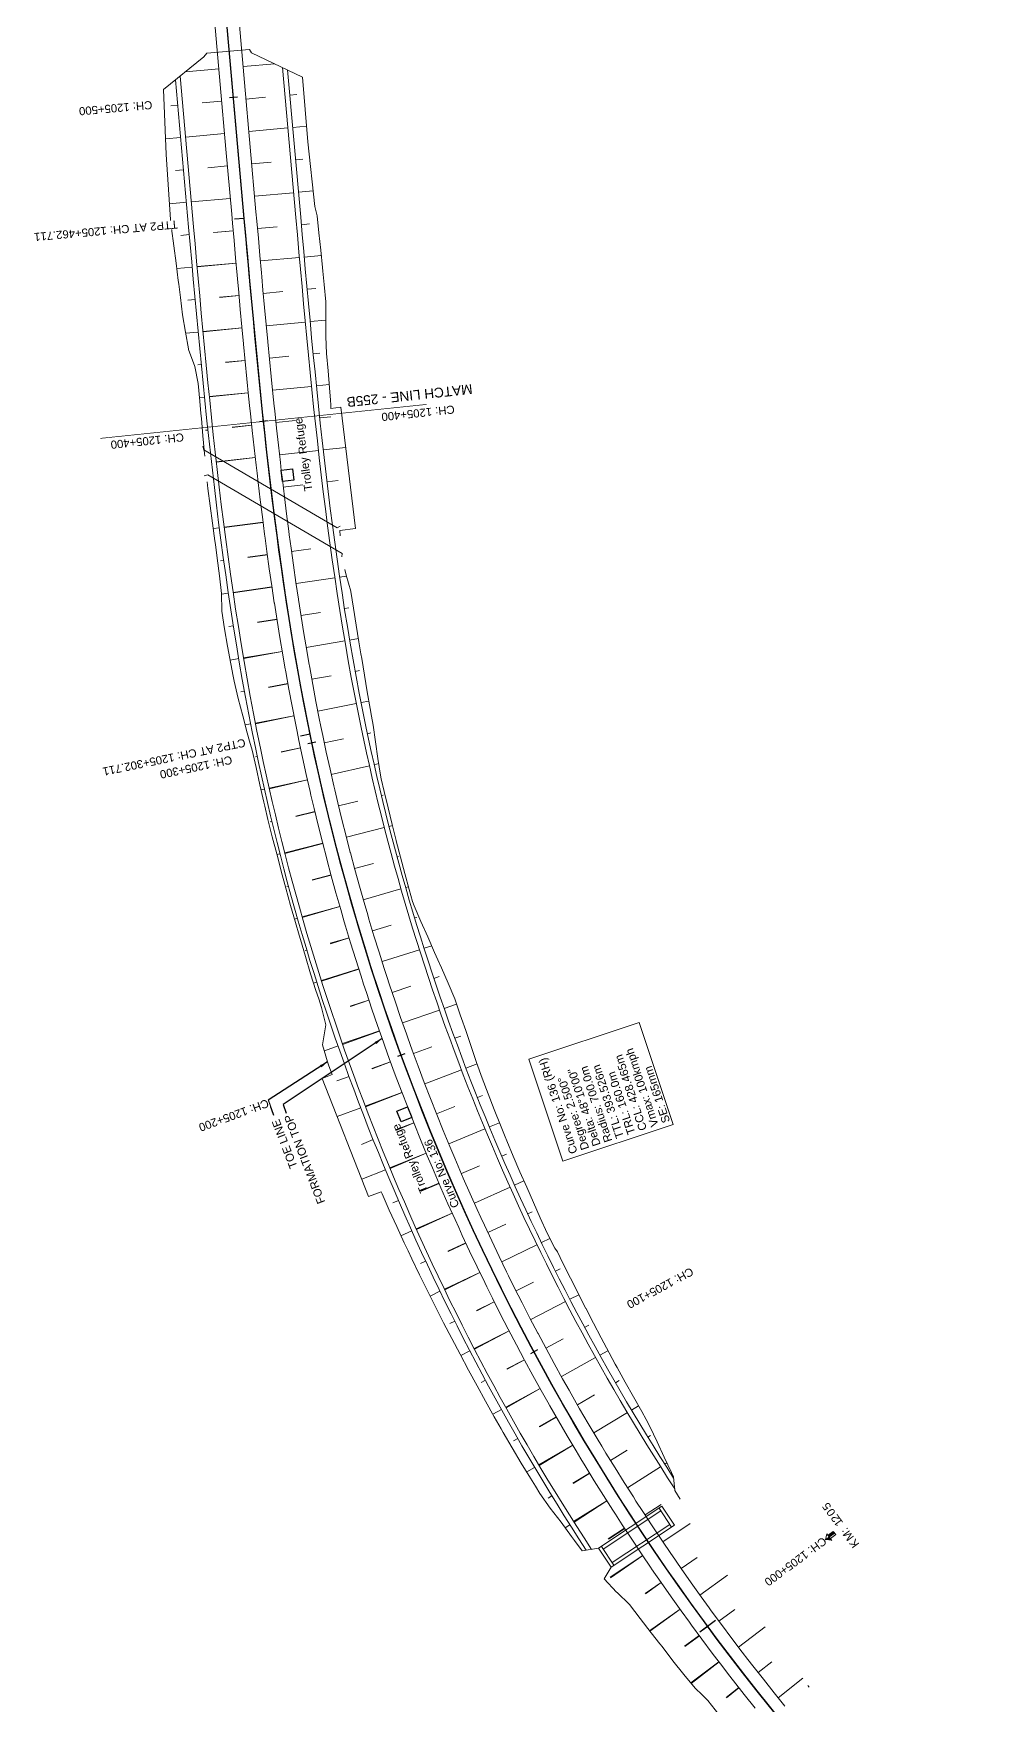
# Model space of a CAD drawing. Header units: metres. Extents: x 628619 to 633107, y 3388321 to 3391067.
# Drawn here: x 632105 to 632396, y 3388964 to 3389479 of the extents above; entities that cross this region are included whole.
import ezdxf
from ezdxf.enums import TextEntityAlignment as Align

# ---------------------------------------------------------------- set-up
doc = ezdxf.new("R2010")
doc.units = ezdxf.units.M
doc.header["$MEASUREMENT"] = 0
doc.linetypes.add('CENTER2', pattern=[1.125, 0.75, -0.125, 0.125, -0.125])
doc.linetypes.add('PHANTOM2', pattern=[1.25, 0.625, -0.125, 0.125, -0.125, 0.125, -0.125])
for name, color, linetype, lineweight in [('C-ALIG-DG-SPIRAL', 1, 'CENTER2', 70), ('C-ALIG-LABL-DG', 1, 'Continuous', 25), ('C-ALIG-LABL-DG-MARK', 1, 'Continuous', 25), ('Km post', 1, 'Continuous', 13), ('MATCH LINE', 7, 'Continuous', 0), ('Proposed Curve_Details', 10, 'Continuous', 0), ('PROPOSED DFCC TOE LINE', 239, 'Continuous', 0), ('PROPOSED DFCC TOE SLOPES', 239, 'Continuous', 0), ('PROPOSED DFCC TRACK', 1, 'Continuous', 0), ('PROPOSED FORMATION LINE - PLAN', 187, 'Continuous', 0)]:
    doc.layers.add(name, color=color, linetype=linetype, lineweight=lineweight)
doc.layers.add('Trolley Refuse', color=10, linetype='Continuous')
doc.styles.add('Arial', font='arial.ttf')
doc.styles.get("Standard").update_dxf_attribs({"font": 'arial.ttf'})
doc.styles.add('Style-Arial', font='arial.ttf')
doc.dimstyles.new('ISO-25', dxfattribs={"dimtxt": 2.5, "dimasz": 2.5, "dimexe": 1.25, "dimexo": 0.625, "dimtad": 1, "dimtxsty": 'Standard', "dimcen": 2.5, "dimadec": 0, "dimazin": 0, "dimtfac": 1, "dimtmove": 0, "dimatfit": 3, "dimfxl": 1, "dimarcsym": 0})

# ---------------------------------------------------------------- blocks, each defined once
blk = doc.blocks.new('Tick Hor')
blk.add_lwpolyline([(-0.5, 0), (0.5, 0)])
blk = doc.blocks.new('KM Post')
at = {"layer": 'Km post', "lineweight": 13}
h = blk.add_hatch(color=256, dxfattribs=at)
h.paths.add_polyline_path([(0, -8.9), (1.6, -8.9), (1.6, -3.8), (0, -3.8)])
h.paths.add_polyline_path([(0, -3.8), (0, 0), (-3.4, -3.8)])
for p, q in [((0, -8.9), (0, 0)), ((3.1, -3.8), (0, 0)), ((3.1, -3.8), (-3.4, -3.8))]:
    blk.add_line(p, q, dxfattribs=at)
blk.add_lwpolyline([(1.6, -3.8), (1.6, -8.9), (-1.6, -8.9), (-1.6, -3.8)], dxfattribs=at)

msp = doc.modelspace()

# ---------------------------------------------------------------- linework, layer by layer
at = {"layer": 'C-ALIG-DG-SPIRAL', "color": 1, "linetype": 'Continuous', "lineweight": 30, "flags": 128}
for points in [[(632394.7125, 3388895.497, -0.15338291), (632190.1895, 3389261.8779), (632189.1249, 3389267.1039), (632188.0988, 3389272.3376), (632187.1102, 3389277.5785), (632186.1579, 3389282.8261), (632185.2405, 3389288.0799), (632184.3569, 3389293.3395), (632183.5057, 3389298.6045), (632182.6858, 3389303.8744), (632181.8958, 3389309.1489), (632181.1344, 3389314.4276), (632180.4002, 3389319.7101), (632179.6921, 3389324.9962), (632179.0085, 3389330.2856), (632178.3483, 3389335.5779), (632177.71, 3389340.8729), (632177.0922, 3389346.1703), (632176.4937, 3389351.4699), (632175.9131, 3389356.7716), (632175.349, 3389362.075), (632174.8, 3389367.38), (632174.2648, 3389372.6864), (632173.7419, 3389377.994), (632173.2301, 3389383.3027), (632172.728, 3389388.6124), (632172.2341, 3389393.9228), (632171.747, 3389399.2338), (632171.2655, 3389404.5454), (632170.7882, 3389409.8573), (632170.3136, 3389415.1695), (632169.8403, 3389420.4818), (632147.7482, 3389668.603)], [(632395.5728, 3388894.7133, -0.15422898), (632189.9739, 3389263.0215)]]:
    msp.add_lwpolyline(points, format="xyb", dxfattribs=at)
for points in [[(632169.737, 3389421.6429), (632147.8544, 3389667.41)], [(632189.9739, 3389263.0215), (632188.9514, 3389268.0804), (632187.9649, 3389273.1466), (632187.0134, 3389278.2194), (632186.0958, 3389283.2984), (632185.2107, 3389288.3833), (632184.3572, 3389293.4735), (632183.5339, 3389298.5687), (632182.7397, 3389303.6685), (632181.9734, 3389308.7726), (632181.2338, 3389313.8806), (632180.5198, 3389318.9923), (632179.8301, 3389324.1073), (632179.1635, 3389329.2253), (632178.5188, 3389334.3462), (632177.8948, 3389339.4696), (632177.2903, 3389344.5954), (632176.7042, 3389349.7233), (632176.1351, 3389354.8531), (632175.5818, 3389359.9846), (632175.0432, 3389365.1178), (632174.5181, 3389370.2523), (632174.0052, 3389375.388), (632173.5032, 3389380.5248), (632173.011, 3389385.6626), (632172.5274, 3389390.8012), (632172.0511, 3389395.9404), (632171.581, 3389401.0803), (632171.1157, 3389406.2205), (632170.6541, 3389411.3612), (632170.1949, 3389416.502), (632169.737, 3389421.6429)]]:
    msp.add_lwpolyline(points, dxfattribs=at)
at = {"layer": 'C-ALIG-LABL-DG', "color": 1, "linetype": 'Continuous', "lineweight": 25}
msp.add_line((632312.2589, 3388988.6841), (632310.2471, 3388987.2001), dxfattribs=at)
at = {"layer": 'C-ALIG-LABL-DG-MARK', "color": 1, "linetype": 'Continuous', "lineweight": 25}
for p, q in [((632169.737, 3389421.6429), (632166.7488, 3389421.3768)), ((632189.9739, 3389263.0215), (632187.0356, 3389262.4164))]:
    msp.add_line(p, q, dxfattribs=at)
at = {"layer": 'MATCH LINE', "color": 10, "linetype": 'PHANTOM2', "ltscale": 15, "const_width": 0.2}
msp.add_lwpolyline([(632225.8604, 3389364.4387), (632125.4695, 3389353.9891)], dxfattribs=at)
at = {"layer": 'Proposed Curve_Details'}
msp.add_lwpolyline([(632301.6596, 3389143.0403), (632267.6646, 3389131.7102), (632257.2077, 3389163.0853), (632291.2027, 3389174.4154)], close=True, dxfattribs=at)
at = {"layer": 'PROPOSED DFCC TOE LINE', "lineweight": 0, "flags": 128}
for points in [[(632157.5978, 3389348.4822), (632157.5311, 3389349.3617), (632157.0178, 3389354.7328), (632156.522, 3389360.1003), (632156.3866, 3389361.5972), (632156.0423, 3389365.4643), (632155.5391, 3389370.8206), (632154.4919, 3389376.1188), (632152.5986, 3389381.3335), (632152.5705, 3389381.4873), (632151.6331, 3389386.6348), (632150.7155, 3389391.9365), (632150.0669, 3389397.2581), (632149.5657, 3389401.4004), (632149.424, 3389402.575), (632148.7439, 3389407.883), (632148.034, 3389413.1829), (632147.349, 3389418.4792), (632146.987, 3389421.2795), (632145.7288, 3389441.2466), (632144.8584, 3389461.2482), (632157.2854, 3389471.2695)], [(632171.9586, 3389472.576), (632187.6732, 3389465.0603), (632189.3173, 3389445.1276), (632191.4626, 3389425.2395), (632192.1062, 3389422.4643), (632192.68, 3389417.1639), (632193.226, 3389411.8669), (632193.7737, 3389406.576), (632193.8951, 3389405.4075), (632194.3245, 3389401.2914), (632194.7746, 3389396.0035), (632194.8007, 3389390.6817), (632194.8255, 3389385.5182), (632194.8264, 3389385.3641), (632194.9743, 3389380.0624), (632195.5702, 3389374.8093), (632195.9331, 3389369.5383), (632196.2019, 3389365.7416), (632196.3077, 3389364.2732), (632196.3875, 3389363.1903), (632199.4611, 3389363.556), (632203.8984, 3389326.2646), (632199.1032, 3389325.6941)], [(632278.7256, 3389012.7398), (632273.6251, 3389011.8643), (632271.2853, 3389015.0441), (632270.3812, 3389016.2796), (632267.1587, 3389020.7145), (632263.7642, 3389025.0494), (632260.6436, 3389029.5619), (632259.2694, 3389031.7737), (632257.7607, 3389034.2224), (632254.913, 3389038.9049), (632252.1011, 3389043.6096), (632249.3386, 3389048.3437), (632248.7121, 3389049.4359), (632246.6252, 3389053.1063), (632243.9482, 3389057.8897), (632241.3077, 3389062.6936), (632238.7225, 3389067.4299), (632238.6815, 3389067.5058), (632236.0933, 3389072.3391), (632233.542, 3389077.1923), (632231.0142, 3389082.0585), (632229.1647, 3389085.6634), (632228.5156, 3389086.9405), (632226.0542, 3389091.8419), (632223.6302, 3389096.7625), (632221.2477, 3389101.7039), (632220.0879, 3389104.1493), (632218.9062, 3389106.6654), (632216.602, 3389111.6448), (632214.335, 3389116.6419), (632212.1055, 3389121.6563), (632211.8068, 3389122.3368), (632207.983, 3389120.8274), (632193.6576, 3389157.1182), (632196.7326, 3389158.332), (632195.7798, 3389160.9986), (632195.3434, 3389162.2607), (632193.8038, 3389167.5419), (632194.8246, 3389173.6856), (632193.5111, 3389179.0115), (632192.6342, 3389181.6662), (632191.7834, 3389184.1975), (632190.0682, 3389189.3882), (632188.5361, 3389194.6362), (632186.9956, 3389199.8806), (632186.5837, 3389201.275), (632185.462, 3389205.1268), (632183.9692, 3389210.3846), (632182.5193, 3389215.6545), (632181.0903, 3389220.9302), (632181.0611, 3389221.0387), (632179.6879, 3389226.2132), (632178.3247, 3389231.5066), (632177.0042, 3389236.8111), (632176.0247, 3389240.9334), (632175.7451, 3389242.1306), (632174.5261, 3389247.4595), (632173.3474, 3389252.7974), (632172.1012, 3389258.1218), (632171.3341, 3389260.9202), (632170.6598, 3389263.4138), (632169.2554, 3389268.7141), (632167.8868, 3389274.0218), (632166.6438, 3389279.3524), (632166.3401, 3389280.8471), (632165.5676, 3389284.7107), (632164.5791, 3389290.0804), (632163.682, 3389295.4608), (632162.8174, 3389300.8416), (632162.7928, 3389300.9977), (632162.7177, 3389306.3303), (632162.0717, 3389311.729), (632161.3618, 3389317.1128), (632160.827, 3389321.3056), (632160.6781, 3389322.4948), (632160.0012, 3389327.8726), (632159.2712, 3389333.2388), (632158.5645, 3389338.6035), (632158.3129, 3389340.6749)], [(632199.1032, 3389325.6941), (632199.2342, 3389324.0529)], [(632200.6864, 3389313.6642), (632201.0458, 3389311.9633), (632202.4867, 3389307.0499), (632202.5104, 3389306.9004), (632203.3245, 3389301.7473), (632204.137, 3389296.599), (632204.977, 3389291.46), (632205.5974, 3389287.7601), (632205.8421, 3389286.3299), (632206.6926, 3389281.2014), (632207.5638, 3389276.0805), (632208.4626, 3389270.9683), (632208.8985, 3389268.564), (632209.3264, 3389265.8517), (632210.0749, 3389260.716), (632210.85, 3389255.5807), (632211.6641, 3389250.4489), (632211.8606, 3389249.2971), (632212.7576, 3389245.3782), (632213.9524, 3389240.3308), (632215.1857, 3389235.2924), (632216.4309, 3389230.3666), (632216.4574, 3389230.2633), (632217.7491, 3389225.2388), (632219.0782, 3389220.2236), (632220.4456, 3389215.2183), (632221.4601, 3389211.547), (632221.9683, 3389210.2579), (632224.0581, 3389205.4713), (632226.1815, 3389200.7048), (632228.2622, 3389195.9341), (632229.2731, 3389193.6049), (632230.3398, 3389191.1708), (632232.4362, 3389186.4216), (632234.4458, 3389181.6496), (632236.1261, 3389176.766), (632236.5398, 3389175.5808), (632237.8412, 3389171.8941), (632239.5384, 3389167.0147), (632241.1949, 3389162.1179), (632242.8847, 3389157.2441), (632242.8889, 3389157.2324), (632244.7001, 3389152.3905), (632246.6, 3389147.5829), (632248.5362, 3389142.7895), (632250.0087, 3389139.1906), (632250.489, 3389138.0023), (632252.4627, 3389133.2228), (632254.5233, 3389128.4803), (632256.5912, 3389123.7404), (632257.6345, 3389121.3364), (632258.6592, 3389118.9994), (632260.7633, 3389114.2735), (632262.9033, 3389109.5629), (632265.2494, 3389104.9515), (632266.0458, 3389103.8377), (632267.7264, 3389100.4068), (632270.031, 3389095.7774), (632272.3698, 3389091.165), (632274.7204, 3389086.558), (632274.7577, 3389086.4855), (632277.0933, 3389081.9616), (632279.4941, 3389077.379), (632281.9299, 3389072.8143), (632283.8393, 3389069.3158), (632284.4126, 3389068.2745), (632286.9206, 3389063.7478), (632289.4473, 3389059.2305), (632292.0064, 3389054.7305), (632293.2891, 3389052.3316), (632294.4595, 3389050.1639), (632296.679, 3389045.4475), (632298.8838, 3389040.711), (632301.1193, 3389035.9824), (632301.7263, 3389034.6479), (632302.1646, 3389030.4657), (632303.8073, 3389027.7946)], [(632315.7294, 3388961.626), (632312.3313, 3388965.8628), (632310.536, 3388967.6125), (632308.4067, 3388969.698), (632304.9522, 3388973.9025), (632301.5247, 3388978.1313), (632298.2426, 3388982.4708), (632297.5106, 3388983.3616), (632294.8481, 3388986.7311), (632291.5405, 3388991.0579), (632288.2523, 3388995.402), (632284.3707, 3388999.1197), (632284.2244, 3388999.2436), (632280.4407, 3389003.2707), (632282.5934, 3389006.9054)], [(632343.0333, 3388970.521), (632343.3195, 3388970.1124), (632343.4335, 3388969.9706)]]:
    msp.add_lwpolyline(points, dxfattribs=at)
for points in [[(632276.5397, 3389012.3646, -0.0939151), (632174.7134, 3389258.6948), (632173.6312, 3389264.007), (632172.5831, 3389269.3534), (632171.5739, 3389274.7034), (632170.6024, 3389280.0565), (632169.6673, 3389285.4122), (632168.7672, 3389290.7699), (632167.9008, 3389296.1292), (632167.0668, 3389301.4896), (632166.2637, 3389306.8508), (632165.4904, 3389312.2123), (632164.7453, 3389317.5737), (632164.0271, 3389322.9348), (632163.3344, 3389328.2951), (632162.6658, 3389333.6544), (632162.0198, 3389339.0124), (632161.3952, 3389344.3688), (632160.7905, 3389349.7234), (632160.2043, 3389355.0759), (632159.6352, 3389360.4262), (632159.0818, 3389365.774), (632158.5427, 3389371.1191), (632158.0164, 3389376.4614), (632157.5017, 3389381.8008), (632156.997, 3389387.1369), (632156.501, 3389392.4698), (632156.0123, 3389397.7992), (632155.5301, 3389403.1189), (632155.0516, 3389408.4431), (632154.5763, 3389413.7635), (632154.1027, 3389419.0799), (632149.9803, 3389465.3786)], [(632302.1079, 3389031.0066, -0.09330215), (632205.6655, 3389265.0612), (632204.6185, 3389270.2007), (632203.6146, 3389275.3218), (632202.6466, 3389280.4536), (632201.7133, 3389285.5957), (632200.8137, 3389290.7477), (632199.9466, 3389295.9092), (632199.1107, 3389301.0798), (632198.3049, 3389306.2592), (632197.5278, 3389311.447), (632196.7783, 3389316.6429), (632196.0552, 3389321.8466), (632195.357, 3389327.0577), (632194.6827, 3389332.2761), (632194.0308, 3389337.5014), (632193.4001, 3389342.7334), (632192.7892, 3389347.9718), (632192.1969, 3389353.2165), (632191.6219, 3389358.4672), (632191.0627, 3389363.7238), (632190.5182, 3389368.986), (632189.9869, 3389374.2536), (632189.4674, 3389379.5266), (632188.9586, 3389384.8047), (632188.4589, 3389390.0878), (632187.9671, 3389395.3758), (632187.4818, 3389400.6684), (632187.001, 3389405.9718), (632186.5248, 3389411.2715), (632186.0509, 3389416.5755), (632185.578, 3389421.8838), (632181.4695, 3389468.0273)], [(632301.763, 3389034.2983, -0.0922126), (632207.1348, 3389265.3635), (632206.0894, 3389270.4947), (632205.0876, 3389275.6051), (632204.1215, 3389280.7265), (632203.1901, 3389285.8586), (632202.2922, 3389291.0009), (632201.4266, 3389296.1531), (632200.5922, 3389301.3148), (632199.7877, 3389306.4856), (632199.0119, 3389311.6652), (632198.2635, 3389316.8532), (632197.5414, 3389322.0494), (632196.8442, 3389327.2534), (632196.1707, 3389332.4651), (632195.5196, 3389337.684), (632194.8896, 3389342.91), (632194.2794, 3389348.1429), (632193.6877, 3389353.3823), (632193.1132, 3389358.6282), (632192.5545, 3389363.8803), (632192.0104, 3389369.1384), (632191.4795, 3389374.4024), (632190.9604, 3389379.6721), (632190.4518, 3389384.9473), (632189.9524, 3389390.2279), (632189.4608, 3389395.5137), (632188.9756, 3389400.8046), (632188.4949, 3389406.1072), (632188.0187, 3389411.4057), (632187.5449, 3389416.709), (632187.0721, 3389422.0168), (632183.0424, 3389467.2751)], [(632274.9286, 3389012.088, -0.09368737), (632173.2442, 3389258.3926), (632172.1603, 3389263.713), (632171.1101, 3389269.0701), (632170.099, 3389274.4304), (632169.1256, 3389279.7936), (632168.1888, 3389285.1589), (632167.2871, 3389290.5259), (632166.4193, 3389295.8942), (632165.5839, 3389301.2632), (632164.7797, 3389306.6326), (632164.0052, 3389312.002), (632163.2591, 3389317.3709), (632162.5399, 3389322.739), (632161.8463, 3389328.1061), (632161.1769, 3389333.4718), (632160.5303, 3389338.8357), (632159.905, 3389344.1977), (632159.2997, 3389349.5575), (632158.713, 3389354.9149), (632158.1434, 3389360.2696), (632157.5896, 3389365.6215), (632157.0501, 3389370.9703), (632156.5235, 3389376.316), (632156.0085, 3389381.6582), (632155.5035, 3389386.9969), (632155.0074, 3389392.3319), (632154.5185, 3389397.663), (632154.0362, 3389402.9835), (632153.5576, 3389408.3089), (632153.0822, 3389413.63), (632152.6086, 3389418.9468), (632148.5753, 3389464.2455)]]:
    msp.add_lwpolyline(points, format="xyb", dxfattribs=at)
at = {"layer": 'PROPOSED DFCC TOE SLOPES', "flags": 128}
for points in [[(632161.8769, 3389467.6377), (632151.6529, 3389466.7274)], [(632169.3473, 3389468.3029), (632179.0812, 3389469.1696)], [(632183.7308, 3389459.544), (632185.9135, 3389459.7383)], [(632149.2671, 3389456.4754), (632147.1445, 3389456.2864)], [(632162.7637, 3389457.6771), (632156.7376, 3389457.1406)], [(632170.2342, 3389458.3423), (632176.2603, 3389458.8788)], [(632171.121, 3389448.3817), (632183.1236, 3389449.4504)], [(632184.6176, 3389449.5834), (632188.9182, 3389449.9663)], [(632150.154, 3389446.5148), (632145.5175, 3389446.102)], [(632163.6506, 3389447.7165), (632151.6481, 3389446.6478)], [(632172.0079, 3389438.4211), (632178.0341, 3389438.9576)], [(632185.5045, 3389439.6228), (632187.6868, 3389439.8171)], [(632151.0409, 3389436.5542), (632148.5467, 3389436.3321)], [(632164.5375, 3389437.7559), (632158.5113, 3389437.2194)], [(632172.8948, 3389428.4605), (632184.8973, 3389429.5293)], [(632186.3914, 3389429.6623), (632190.9418, 3389430.0675)], [(632151.9277, 3389426.5936), (632146.6816, 3389426.1265)], [(632165.4243, 3389427.7953), (632153.4218, 3389426.7264)], [(632165.4243, 3389427.7953), (632153.4218, 3389426.7267)], [(632173.7817, 3389418.5005), (632179.8078, 3389419.038)], [(632187.2781, 3389419.7044), (632189.817, 3389419.9308)], [(632152.8147, 3389416.6328), (632150.231, 3389416.4027)], [(632166.3113, 3389417.8347), (632160.2852, 3389417.298)], [(632166.3114, 3389417.8336), (632160.3103, 3389417.2974)], [(632174.6714, 3389408.5428), (632186.673, 3389409.6218)], [(632188.167, 3389409.7561), (632193.3958, 3389410.2262)], [(632153.7051, 3389406.6674), (632148.954, 3389406.2429)], [(632167.2014, 3389407.8733), (632155.1992, 3389406.8009)], [(632167.2017, 3389407.8691), (632155.2008, 3389406.7835)], [(632168.1027, 3389397.9098), (632162.0773, 3389397.3647)], [(632168.1034, 3389397.9023), (632162.104, 3389397.3474)], [(632175.5719, 3389398.5893), (632181.5967, 3389399.1404)], [(632189.0655, 3389399.8236), (632191.7367, 3389400.068)], [(632154.6078, 3389396.689), (632152.3964, 3389396.4889)], [(632169.0244, 3389387.9448), (632157.0255, 3389386.8351)], [(632169.0254, 3389387.9337), (632157.03, 3389386.7882)], [(632176.492, 3389388.6411), (632188.4891, 3389389.7687)], [(632189.9825, 3389389.9091), (632194.8022, 3389390.3621)], [(632155.5319, 3389386.6969), (632151.6866, 3389386.3413)], [(632169.976, 3389377.979), (632163.9534, 3389377.4039)], [(632169.9774, 3389377.9643), (632163.982, 3389377.3681)], [(632177.4413, 3389378.6993), (632183.4628, 3389379.2862)], [(632190.9274, 3389380.0138), (632192.9461, 3389380.2105)], [(632156.4874, 3389376.6909), (632155.4227, 3389376.5892)], [(632170.9671, 3389368.0134), (632158.9762, 3389366.8209)], [(632170.9689, 3389367.9956), (632158.9838, 3389366.7459)], [(632178.4294, 3389368.7646), (632190.4173, 3389369.9857)], [(632191.9096, 3389370.1377), (632195.8641, 3389370.5405)], [(632157.4836, 3389366.6725), (632155.9431, 3389366.5193)], [(632158.5394, 3389356.5467), (632157.7948, 3389356.4648)], [(632172.006, 3389358.0496), (632165.9886, 3389357.4221)], [(632172.0083, 3389358.0284), (632165.9945, 3389357.3669)], [(632179.4645, 3389358.838), (632185.48, 3389359.4825)], [(632192.9374, 3389360.2815), (632196.3505, 3389360.6472)], [(632173.1018, 3389348.0884), (632161.124, 3389346.7707)], [(632173.1045, 3389348.064), (632161.1357, 3389346.6676)], [(632180.5554, 3389348.9208), (632192.5288, 3389350.2778)], [(632194.0193, 3389350.4467), (632200.9278, 3389351.2297)], [(632195.1639, 3389340.6346), (632198.6266, 3389341.0517)], [(632181.7111, 3389339.0143), (632187.7177, 3389339.7378)], [(632162.0527, 3389326.5094), (632160.2018, 3389326.2795)], [(632175.4995, 3389328.1799), (632163.5412, 3389326.6943)], [(632175.5035, 3389328.1488), (632163.5582, 3389326.5635)], [(632163.3866, 3389316.453), (632162.4344, 3389316.3267)], [(632176.8191, 3389318.2358), (632170.8216, 3389317.4398)], [(632176.8239, 3389318.2015), (632170.8588, 3389317.3537)], [(632184.2516, 3389319.2397), (632190.2205, 3389320.06)], [(632185.6536, 3389309.3756), (632197.5749, 3389311.1328)], [(632199.0588, 3389311.3515), (632201.1354, 3389311.6576)], [(632164.8154, 3389306.3943), (632162.721, 3389306.0966)], [(632178.2309, 3389308.301), (632166.3005, 3389306.6054)], [(632178.2367, 3389308.2627), (632166.3247, 3389306.444)], [(632187.1568, 3389299.5301), (632193.1323, 3389300.4768)], [(632200.54, 3389301.6504), (632201.9057, 3389301.8668)], [(632166.3511, 3389296.3322), (632164.9802, 3389296.1229)], [(632179.746, 3389298.3773), (632173.7653, 3389297.4642)], [(632179.7525, 3389298.3357), (632173.8069, 3389297.3595)], [(632188.77, 3389289.7051), (632200.649, 3389291.7283)], [(632202.1277, 3389291.9802), (632204.8171, 3389292.4382)], [(632168.0017, 3389286.2725), (632165.36, 3389285.8388)], [(632181.3728, 3389288.4679), (632169.4819, 3389286.5155)], [(632181.3802, 3389288.4239), (632169.5132, 3389286.3299)], [(632190.4996, 3389279.9029), (632196.4508, 3389280.9922)], [(632203.8282, 3389282.3426), (632205.1264, 3389282.5802)], [(632169.7739, 3389276.2215), (632168.6213, 3389276.0181)], [(632183.118, 3389278.5761), (632177.1599, 3389277.5248)], [(632183.1265, 3389278.529), (632177.2069, 3389277.4064)], [(632192.3536, 3389270.1267), (632204.1771, 3389272.4522)], [(632205.6489, 3389272.7417), (632208.0672, 3389273.2174)], [(632171.6768, 3389266.1795), (632170.0107, 3389265.8636)], [(632184.9898, 3389268.7043), (632173.1505, 3389266.459)], [(632184.9996, 3389268.6543), (632173.1919, 3389266.2484)], [(632186.996, 3389258.8557), (632181.0628, 3389257.6468)], [(632187.007, 3389258.8039), (632181.1208, 3389257.5176)], [(632194.3397, 3389260.3791), (632200.2544, 3389261.6278)], [(632207.5926, 3389263.1771), (632208.6227, 3389263.3946)], [(632173.7136, 3389256.1494), (632173.1644, 3389256.0375)], [(632209.6757, 3389253.6476), (632211.1054, 3389253.9707)], [(632189.1418, 3389249.0345), (632177.3651, 3389246.461)], [(632189.1536, 3389248.9825), (632177.4191, 3389246.2428)], [(632196.4632, 3389250.6617), (632208.2126, 3389253.3169)], [(632175.8996, 3389246.1408), (632174.8788, 3389245.9177)], [(632211.8945, 3389244.1494), (632212.4404, 3389244.281)], [(632191.4271, 3389239.2445), (632185.5324, 3389237.8682)], [(632191.4397, 3389239.1927), (632185.5926, 3389237.7395)], [(632198.7247, 3389240.9757), (632204.6033, 3389242.3923)], [(632178.2287, 3389236.163), (632177.7263, 3389236.0457)], [(632201.1236, 3389231.3232), (632212.7953, 3389234.3136)], [(632214.2484, 3389234.6859), (632215.2727, 3389234.9483)], [(632193.8514, 3389229.4879), (632182.1557, 3389226.5813)], [(632193.8651, 3389229.4355), (632182.214, 3389226.3605)], [(632180.7, 3389226.2195), (632179.749, 3389225.9831)], [(632203.6616, 3389221.7068), (632209.4989, 3389223.2928)], [(632216.7365, 3389225.2592), (632217.2073, 3389225.3871)], [(632196.4169, 3389219.7666), (632190.566, 3389218.2224)], [(632196.431, 3389219.7141), (632190.6281, 3389218.0922)], [(632183.3141, 3389216.3085), (632182.8605, 3389216.1888)], [(632206.3388, 3389212.1278), (632217.9179, 3389215.4531)], [(632219.3596, 3389215.8671), (632220.2022, 3389216.1091)], [(632199.1229, 3389210.0833), (632187.5145, 3389206.8389)], [(632199.1375, 3389210.032), (632187.5791, 3389206.6236)], [(632186.0698, 3389206.4351), (632185.1626, 3389206.1815)], [(632209.1522, 3389202.5875), (632214.9388, 3389204.3387)], [(632222.1172, 3389206.5112), (632222.7739, 3389206.7099)], [(632201.9661, 3389200.4405), (632196.1589, 3389198.728)], [(632201.9815, 3389200.3895), (632196.2271, 3389198.6032)], [(632225.0082, 3389197.1956), (632227.3824, 3389197.9512)], [(632188.965, 3389196.6066), (632188.5013, 3389196.4699)], [(632212.101, 3389193.0881), (632223.5789, 3389196.7408)], [(632192.0002, 3389186.8205), (632191.0175, 3389186.5154)], [(632204.9461, 3389190.8392), (632193.4328, 3389187.2652)], [(632204.9623, 3389190.7883), (632193.5057, 3389187.0525)], [(632228.032, 3389187.9223), (632229.6625, 3389188.4669)], [(632215.1846, 3389183.6316), (632220.9183, 3389185.5465)], [(632208.0624, 3389181.2812), (632202.3056, 3389179.4039)], [(632208.0793, 3389181.2306), (632202.3782, 3389179.2814)], [(632218.4024, 3389174.22), (632229.7722, 3389178.1978)], [(632231.188, 3389178.6932), (632235.0037, 3389180.0281)], [(632211.3144, 3389171.7684), (632199.912, 3389167.87)], [(632211.332, 3389171.7181), (632199.9821, 3389167.6564)], [(632198.5698, 3389167.151), (632194.3572, 3389165.6435)], [(632221.7538, 3389164.8551), (632227.4322, 3389166.9329)], [(632234.4755, 3389169.51), (632236.3362, 3389170.1909)], [(632214.7013, 3389162.3029), (632209.0018, 3389160.2633)], [(632214.7197, 3389162.2529), (632209.0764, 3389160.1423)], [(632237.8935, 3389160.376), (632241.3419, 3389161.694)], [(632201.9401, 3389157.7362), (632198.2046, 3389156.3994)], [(632225.2379, 3389155.539), (632236.4923, 3389159.8405)], [(632218.2225, 3389152.8865), (632206.9343, 3389148.6648)], [(632218.2419, 3389152.8362), (632207.0172, 3389148.4534)], [(632241.4404, 3389151.2946), (632243.037, 3389151.9314)], [(632205.5293, 3389148.1393), (632198.2731, 3389145.4256)], [(632228.8554, 3389146.2745), (632234.4741, 3389148.5158)], [(632221.8791, 3389143.5212), (632216.2668, 3389141.3298)], [(632221.8992, 3389143.4704), (632216.2955, 3389141.1877)], [(632232.6075, 3389137.0635), (632243.732, 3389141.6877)], [(632245.1171, 3389142.2635), (632248.2266, 3389143.556)], [(632209.3495, 3389138.3582), (632205.7802, 3389136.9042)], [(632225.6719, 3389134.2094), (632214.5094, 3389129.6623)], [(632225.6922, 3389134.1601), (632214.598, 3389129.4557)], [(632236.4906, 3389127.9063), (632242.0398, 3389130.3061)], [(632248.9237, 3389133.2831), (632250.4145, 3389133.9278)], [(632213.1202, 3389129.0964), (632205.8827, 3389126.1482)], [(632252.8582, 3389124.358), (632255.754, 3389125.6595)], [(632229.5962, 3389124.9538), (632224.0223, 3389122.5902)], [(632229.6173, 3389124.9048), (632224.1043, 3389122.4739)], [(632240.5035, 3389118.8052), (632251.49, 3389123.743)], [(632217.1173, 3389119.6622), (632215.3819, 3389118.9263)], [(632233.6518, 3389115.7549), (632222.6213, 3389110.8913)], [(632233.6737, 3389115.7063), (632222.7179, 3389110.6882)], [(632256.9197, 3389115.49), (632258.2867, 3389116.1279)], [(632221.2487, 3389110.2861), (632217.9117, 3389108.8147)], [(632244.6455, 3389109.7621), (632250.1233, 3389112.3184)], [(632237.8378, 3389106.6147), (632232.3326, 3389104.0932)], [(632237.8604, 3389106.5664), (632232.4188, 3389103.9797)], [(632248.9157, 3389100.7788), (632259.7575, 3389106.0273)], [(632261.1076, 3389106.6809), (632263.7249, 3389107.948)], [(632225.5137, 3389100.9699), (632223.9114, 3389100.236)], [(632242.1535, 3389097.5349), (632231.266, 3389092.3596)], [(632242.1768, 3389097.4869), (632231.3683, 3389092.1594)], [(632253.3132, 3389091.8572), (632258.7175, 3389094.569)], [(632265.4209, 3389097.9326), (632266.836, 3389098.6427)], [(632229.9112, 3389091.7156), (632226.8487, 3389090.2598)], [(632269.8584, 3389089.2474), (632272.6167, 3389090.681)], [(632246.5978, 3389088.5174), (632241.1679, 3389085.841)], [(632246.6218, 3389088.4698), (632241.2561, 3389085.7294)], [(632257.8371, 3389082.9992), (632268.5275, 3389088.5556)], [(632234.4405, 3389082.525), (632232.9801, 3389081.8052)], [(632251.1699, 3389079.564), (632240.4366, 3389074.0823)], [(632251.1948, 3389079.5165), (632240.5428, 3389073.8829)], [(632274.4179, 3389080.6296), (632275.7337, 3389081.3379)], [(632262.4869, 3389074.2074), (632267.8138, 3389077.0748)], [(632239.1007, 3389073.4001), (632236.293, 3389071.9662)], [(632255.87, 3389070.6768), (632250.5213, 3389067.848)], [(632255.8958, 3389070.6283), (632250.6114, 3389067.7337)], [(632267.265, 3389065.4845), (632277.7898, 3389071.3474)], [(632279.1002, 3389072.0773), (632281.5847, 3389073.4613)], [(632243.8913, 3389064.3415), (632242.5399, 3389063.6268)], [(632283.906, 3389063.5896), (632285.082, 3389064.2667)], [(632260.7001, 3389061.8581), (632250.1293, 3389056.0677)], [(632260.7259, 3389061.8114), (632250.2406, 3389055.8724)], [(632272.1671, 3389056.8298), (632277.4066, 3389059.8469)], [(632248.8137, 3389055.347), (632246.1789, 3389053.9038)], [(632265.6544, 3389053.1104), (632260.3866, 3389050.1266)], [(632277.1918, 3389048.2458), (632287.5435, 3389054.4044)], [(632288.8326, 3389055.1714), (632291.0167, 3389056.4708)], [(632265.681, 3389053.0641), (632260.4811, 3389050.0203)], [(632253.8606, 3389046.4302), (632252.5809, 3389045.7054)], [(632270.7327, 3389044.434), (632260.3288, 3389038.3441)], [(632270.7599, 3389044.3882), (632260.4479, 3389038.1534)], [(632282.3381, 3389039.7341), (632287.4886, 3389042.8984)], [(632293.879, 3389046.8244), (632294.7137, 3389047.3372)], [(632287.6049, 3389031.2964), (632297.7773, 3389037.7471)], [(632299.0441, 3389038.5504), (632299.7066, 3389038.9706)], [(632259.0343, 3389037.5864), (632256.5863, 3389036.1535)], [(632275.9338, 3389035.8308), (632270.752, 3389032.6979)], [(632275.9617, 3389035.7854), (632270.8506, 3389032.595)], [(632264.3338, 3389028.8173), (632263.2142, 3389028.1404)], [(632281.2568, 3389027.3025), (632271.0345, 3389020.9216)], [(632281.2854, 3389027.2574), (632271.1509, 3389020.7293)], [(632292.9912, 3389022.9346), (632297.9132, 3389026.1549)], [(632269.8898, 3389019.917), (632268.4242, 3389018.9729)], [(632286.7005, 3389018.8507), (632281.6111, 3389015.5723)], [(632286.7298, 3389018.8061), (632281.7116, 3389015.4717)], [(632298.4959, 3389014.6501), (632306.8628, 3389020.2958)], [(632292.2639, 3389010.4771), (632282.2271, 3389003.808)], [(632292.2939, 3389010.433), (632282.3534, 3389003.6221)], [(632304.1174, 3389006.4456), (632309.0116, 3389009.8521)], [(632297.9461, 3389002.1837), (632293.0644, 3388998.8389)], [(632297.9776, 3389002.1384), (632293.1494, 3388998.7247)], [(632309.8591, 3388998.3247), (632318.3742, 3389004.4363)], [(632303.7506, 3388993.9731), (632294.3778, 3388987.3464)], [(632303.7816, 3388993.9297), (632294.5094, 3388987.1742)], [(632315.7162, 3388990.2855), (632320.5605, 3388993.8679)], [(632321.6871, 3388982.3305), (632329.8967, 3388988.5842)], [(632309.6703, 3388985.8475), (632305.1631, 3388982.5637)], [(632309.7019, 3388985.8046), (632305.2428, 3388982.4577)], [(632315.7049, 3388977.807), (632307.0696, 3388971.3255)], [(632315.7371, 3388977.7645), (632307.201, 3388971.1655)], [(632327.7705, 3388974.4612), (632331.9569, 3388977.7454)], [(632333.9653, 3388966.6793), (632341.4753, 3388972.7454)], [(632321.8532, 3388969.8531), (632317.9267, 3388966.8176)], [(632321.8861, 3388969.8111), (632318.004, 3388966.7207)]]:
    msp.add_lwpolyline(points, dxfattribs=at)
at = {"layer": 'PROPOSED DFCC TRACK', "linetype": 'Continuous', "flags": 128}
for points in [[(632157.2854, 3389471.2695), (632158.2531, 3389472.4442), (632171.3422, 3389473.6096), (632171.9586, 3389472.576)], [(632157.0217, 3389351.5827), (632157.2957, 3389350.4984), (632198.3099, 3389326.4472), (632199.1835, 3389327.0341)], [(632157.3889, 3389342.5082), (632158.4689, 3389342.7987), (632199.8381, 3389318.6012), (632199.7526, 3389317.5522)], [(632302.0114, 3389019.7779), (632298.1437, 3389025.6124), (632278.7256, 3389012.7398), (632282.5934, 3389006.9054), (632302.0114, 3389019.7779)], [(632280.1117, 3389012.4589), (632297.8627, 3389024.2263)], [(632301.1779, 3389019.2254), (632297.3102, 3389025.0598)], [(632282.8743, 3389008.2914), (632300.609, 3389020.048)], [(632283.4269, 3389007.4579), (632279.5591, 3389013.2924)]]:
    msp.add_lwpolyline(points, dxfattribs=at)
at = {"layer": 'PROPOSED FORMATION LINE - PLAN', "lineweight": 0, "flags": 128}
for points in [[(632326.8298, 3388963.5745), (632323.4926, 3388967.763), (632320.1874, 3388971.9768), (632318.6876, 3388973.911), (632316.9144, 3388976.2157), (632313.6737, 3388980.4793), (632310.4656, 3388984.7674), (632307.2902, 3388989.0799), (632306.6226, 3388989.9953), (632304.1477, 3388993.4164), (632301.0383, 3388997.7766), (632297.9621, 3389002.1605), (632295.022, 3389006.4178), (632294.9194, 3389006.5675), (632291.9104, 3389010.9977), (632288.9351, 3389015.4506), (632285.9938, 3389019.926), (632283.8954, 3389023.1649), (632283.0867, 3389024.4236), (632280.2138, 3389028.9433), (632277.3755, 3389033.4846), (632274.5717, 3389038.0475), (632273.2516, 3389040.2231), (632271.8028, 3389042.6315), (632269.0688, 3389047.2365), (632266.37, 3389051.8622), (632263.7065, 3389056.5082), (632263.0996, 3389057.5784), (632261.0783, 3389061.1744), (632258.4858, 3389065.8605), (632255.929, 3389070.5661), (632253.4475, 3389075.2166), (632253.4081, 3389075.2911), (632250.9232, 3389080.0351), (632248.4745, 3389084.7979), (632246.0621, 3389089.5792), (632244.3032, 3389093.1233), (632243.6861, 3389094.3787), (632241.3467, 3389099.1962), (632239.0441, 3389104.0313), (632236.7783, 3389108.8838), (632235.6742, 3389111.284), (632234.5496, 3389113.7534), (632232.3579, 3389118.6398), (632230.2035, 3389123.5428), (632228.0865, 3389128.462), (632227.5675, 3389129.6838), (632226.0069, 3389133.3971), (632223.965, 3389138.348), (632221.9608, 3389143.3142), (632219.9945, 3389148.2956), (632219.9898, 3389148.3076), (632218.0661, 3389153.2918), (632216.1758, 3389158.3025), (632214.3237, 3389163.3274), (632212.9472, 3389167.1403), (632212.5098, 3389168.3663), (632210.7344, 3389173.4189), (632208.9975, 3389178.4848), (632207.2991, 3389183.5638), (632206.4454, 3389186.1666), (632205.6395, 3389188.6555), (632204.0187, 3389193.7598), (632202.4367, 3389198.8762), (632200.8938, 3389204.0045), (632200.4899, 3389205.3708), (632199.3899, 3389209.1445), (632197.9252, 3389214.2957), (632196.4997, 3389219.4579), (632195.1135, 3389224.6308), (632195.0854, 3389224.7372), (632193.7667, 3389229.8141), (632192.4594, 3389235.0075), (632191.1917, 3389240.2107), (632190.2364, 3389244.2502), (632189.9636, 3389245.4234), (632188.7752, 3389250.6453), (632187.6266, 3389255.8761), (632186.5178, 3389261.1154), (632185.9467, 3389263.8936), (632185.4476, 3389266.369), (632184.4163, 3389271.6294), (632183.4228, 3389276.8962), (632182.4659, 3389282.1689), (632182.2053, 3389283.6409), (632181.5443, 3389287.4469), (632180.6568, 3389292.7298), (632179.802, 3389298.0171), (632178.9788, 3389303.3085), (632178.9553, 3389303.462), (632178.1856, 3389308.6036), (632177.4214, 3389313.9019), (632176.6846, 3389319.2032), (632176.1289, 3389323.3347), (632175.9741, 3389324.5071), (632175.2884, 3389329.8133), (632174.6261, 3389335.1215), (632173.986, 3389340.4315), (632173.6559, 3389343.241), (632173.3667, 3389345.7429), (632172.7667, 3389351.0556), (632172.1847, 3389356.3693), (632171.6194, 3389361.6838), (632171.4645, 3389363.1667), (632171.0694, 3389366.999), (632170.5332, 3389372.3146), (632170.0096, 3389377.6305), (632169.4971, 3389382.9464), (632169.4824, 3389383.1006), (632168.9943, 3389388.2624), (632168.4999, 3389393.5781), (632168.0125, 3389398.8935), (632167.6368, 3389403.0339), (632167.5307, 3389404.2085), (632167.0531, 3389409.5228), (632166.5784, 3389414.8365), (632166.1051, 3389420.1492), (632165.8549, 3389422.9594), (632164.0812, 3389442.8806), (632162.3074, 3389462.8018), (632160.5337, 3389482.723)], [(632336.0108, 3388964.1516), (632332.6778, 3388968.2703), (632329.3762, 3388972.4142), (632326.1062, 3388976.5831), (632324.6223, 3388978.4966), (632322.8681, 3388980.7767), (632319.6619, 3388984.9949), (632316.488, 3388989.2374), (632313.3464, 3388993.5039), (632312.686, 3388994.4096), (632310.2374, 3388997.7942), (632307.1611, 3389002.108), (632304.1178, 3389006.445), (632301.209, 3389010.657), (632301.1075, 3389010.8052), (632298.1305, 3389015.1881), (632295.187, 3389019.5935), (632292.277, 3389024.0212), (632290.2009, 3389027.2257), (632289.4009, 3389028.4709), (632286.5586, 3389032.9424), (632283.7505, 3389037.4354), (632280.9767, 3389041.9496), (632279.6707, 3389044.102), (632278.2373, 3389046.4848), (632275.5324, 3389051.0407), (632272.8624, 3389055.6171), (632270.2272, 3389060.2136), (632269.6268, 3389061.2724), (632267.6271, 3389064.8301), (632265.0622, 3389069.4662), (632262.5326, 3389074.1217), (632260.0775, 3389078.7226), (632260.0386, 3389078.7963), (632257.5801, 3389083.4898), (632255.1575, 3389088.2018), (632252.7708, 3389092.9322), (632251.0307, 3389096.4385), (632250.4202, 3389097.6805), (632248.1058, 3389102.4466), (632245.8277, 3389107.2302), (632243.5861, 3389112.031), (632242.4937, 3389114.4056), (632241.381, 3389116.8487), (632239.2127, 3389121.6831), (632237.0813, 3389126.5338), (632234.9868, 3389131.4005), (632234.4734, 3389132.6093), (632232.9294, 3389136.2831), (632230.9093, 3389141.1812), (632228.9264, 3389146.0945), (632226.981, 3389151.0228), (632226.9764, 3389151.0347), (632225.0732, 3389155.9657), (632223.2031, 3389160.923), (632221.3707, 3389165.8944), (632220.0088, 3389169.6667), (632219.5762, 3389170.8796), (632217.8197, 3389175.8783), (632216.1013, 3389180.8903), (632214.421, 3389185.9151), (632213.5764, 3389188.4902), (632212.7791, 3389190.9526), (632211.1755, 3389196.0025), (632209.6104, 3389201.0644), (632208.0839, 3389206.138), (632207.6843, 3389207.4897), (632206.5961, 3389211.2232), (632205.1469, 3389216.3195), (632203.7366, 3389221.4267), (632202.3652, 3389226.5445), (632202.3374, 3389226.6498), (632201.0328, 3389231.6725), (632199.7395, 3389236.8106), (632198.4853, 3389241.9583), (632197.5401, 3389245.9548), (632197.2703, 3389247.1155), (632196.0945, 3389252.2817), (632194.9582, 3389257.4568), (632193.8612, 3389262.6403), (632193.2961, 3389265.3891), (632192.8022, 3389267.8387), (632191.7814, 3389273.0457), (632190.7977, 3389278.2607), (632189.8498, 3389283.4832), (632189.5916, 3389284.9416), (632188.9367, 3389288.7129), (632188.057, 3389293.9492), (632187.2095, 3389299.1918), (632186.3929, 3389304.4402), (632186.3696, 3389304.5925), (632185.6059, 3389309.6941), (632184.8473, 3389314.9532), (632184.1158, 3389320.217), (632183.5639, 3389324.3207), (632183.41, 3389325.4853), (632182.7287, 3389330.7578), (632182.0704, 3389336.0342), (632181.4339, 3389341.3143), (632181.1055, 3389344.1088), (632180.8178, 3389346.5977), (632180.2208, 3389351.8843), (632179.6415, 3389357.1739), (632179.0785, 3389362.4662), (632178.9242, 3389363.9432), (632178.5306, 3389367.761), (632177.9963, 3389373.0582), (632177.4743, 3389378.3576), (632176.9632, 3389383.6591), (632176.9485, 3389383.8128), (632176.4616, 3389388.9624), (632175.9682, 3389394.2675), (632175.4816, 3389399.5742), (632175.1063, 3389403.7091), (632175.0004, 3389404.8824), (632174.5232, 3389410.1919), (632174.0488, 3389415.5026), (632173.5756, 3389420.8144), (632173.3254, 3389423.6246), (632171.5516, 3389443.5458), (632169.7779, 3389463.467), (632168.0041, 3389483.3882)]]:
    msp.add_lwpolyline(points, dxfattribs=at)
at = {"layer": 'Trolley Refuse'}
for points in [[(632184.565, 3389344.6362), (632184.9786, 3389341.1607), (632181.5031, 3389340.7472), (632181.0896, 3389344.2227)], [(632219.9509, 3389148.4058), (632221.236, 3389145.1503), (632217.9805, 3389143.8652), (632216.6954, 3389147.1208)]]:
    msp.add_lwpolyline(points, close=True, dxfattribs=at)

# ---------------------------------------------------------------- block references
at = {"layer": 'C-ALIG-LABL-DG', "color": 1, "linetype": 'Continuous', "lineweight": 25}
for p, xscale, yscale, zscale, rotation in [((632166.4299, 3389458.7853), 2.5, 2.5, 2.5, 185.0880800898396), ((632175.664, 3389359.2138), 2.5, 2.5, 2.5, 186.0939862073962), ((632190.5258, 3389260.3676), 2.5, 2.5, 2.5, 191.8580402615794), ((632217.9833, 3389164.2994), 2.5, 2.5, 2.5, 200.0431516206449), ((632258.8384, 3389073.1191), 2.499999999999987, 2.499999999999987, 2.499999999999987, 208.2282629796862), ((632312.2589, 3388988.6841), 6, 6, 6, 216.4133743387203)]:
    msp.add_blockref('Tick Hor', p, dxfattribs=dict(at, xscale=xscale, yscale=yscale, zscale=zscale, rotation=rotation))

# ---------------------------------------------------------------- texts
at = {"layer": 'C-ALIG-LABL-DG', "color": 1, "linetype": 'Continuous', "lineweight": 25, "insert": (632141.4288, 3389456.5593), "char_height": 2.5, "width": 22.502814, "attachment_point": 4, "rotation": 185.08808, "style": 'Arial', "bg_fill": 3, "box_fill_scale": 1.04, "bg_fill_color": 256, "bg_fill_true_color": 13158600, "bg_fill_transparency": 0}
msp.add_mtext('CH: 1205+500', dxfattribs=at)
at = {"layer": 'C-ALIG-LABL-DG', "color": 1, "linetype": 'Continuous', "lineweight": 25, "char_height": 2.5, "attachment_point": 7, "style": 'Arial'}
for s, insert, rotation in [('5', (632350.457, 3389025.5014), 125.143061), ('0', (632351.7794, 3389023.6744), 125.342644), ('2', (632353.1232, 3389021.8315), 125.544491), ('1', (632354.0377, 3389020.5851), 125.681294), (':', (632355.5645, 3389018.5179), 125.90872), ('M', (632357.3637, 3389016.1039), 126.175158), ('K', (632358.9818, 3389013.9527), 126.413374)]:
    msp.add_mtext(s, dxfattribs=dict(at, insert=insert, rotation=rotation))
at = {"layer": 'MATCH LINE', "color": 10, "linetype": 'Continuous'}
msp.add_text('MATCH LINE - 255B', height=3, rotation=186.042375, dxfattribs=at).set_placement((632239.7429, 3389370.6775))
at = {"layer": 'Proposed Curve_Details', "color": 1, "style": 'Style-Arial'}
msp.add_text('Curve No: 136', height=2.5, rotation=112.764935, dxfattribs=at).set_placement((632235.9271, 3389117.9987))
at = {"layer": 'Proposed Curve_Details', "color": 1, "lineweight": 0, "insert": (632300.7707, 3389143.9777), "char_height": 2.5, "attachment_point": 7, "rotation": 108.432569, "line_spacing_factor": 0.9, "style": 'Style-Arial'}
msp.add_mtext('Curve No: 136 (RH)\\PDegree: 2.500%%D\\PDelta: 48%%D10\'00"\\PRadius: 700.0m\\PTTL: 393.526m\\PTRL: 160.0m\\PCCL: 428.465m\\PVmax: 100kmph\\PSE: 165mm', dxfattribs=at)
at = {"layer": 'PROPOSED DFCC TOE LINE', "lineweight": 0}
msp.add_text('TOE LINE', height=2.5, rotation=111, dxfattribs=at).set_placement((632180.4302, 3389144.9003), align=Align.RIGHT)
at = {"layer": 'PROPOSED FORMATION LINE - PLAN', "lineweight": 0}
msp.add_text('FORMATION TOP', height=2.5, rotation=111, dxfattribs=at).set_placement((632184.2394, 3389146.361, 306.8582), align=Align.RIGHT)
at = {"layer": 'Trolley Refuse'}
for rotation, p in [(98.173269, (632190.7205, 3389337.9967)), (112.928765, (632226.2183, 3389122.5887))]:
    msp.add_text('Trolley Refuge', height=2.5, rotation=rotation, dxfattribs=at).set_placement(p)

# ---------------------------------------------------------------- leaders
at = {"layer": 'PROPOSED DFCC TOE LINE', "lineweight": 0}
msp.add_leader([(632195.3434, 3389162.2607), (632177.1223, 3389150.534), (632178.738, 3389145.8706)], dimstyle='ISO-25', override={"dimtxt": 3, "dimasz": 2.5, "dimgap": 0.625, "dimtad": 0, "dimdec": 3, "dimzin": 2, "dimtdec": 3}, dxfattribs=at)
at = {"layer": 'PROPOSED FORMATION LINE - PLAN', "lineweight": 0}
msp.add_leader([(632212.1282, 3389169.436), (632181.7176, 3389149.148), (632182.6333, 3389146.4714)], dimstyle='ISO-25', override={"dimtxt": 3, "dimasz": 2.5, "dimgap": 0.625, "dimtad": 0, "dimdec": 3, "dimzin": 2, "dimtdec": 3}, dxfattribs=at)

# ---------------------------------------------------------------- next in the draw order: texts
at = {"layer": 'C-ALIG-LABL-DG', "color": 1, "linetype": 'Continuous', "lineweight": 25, "char_height": 2.5, "style": 'Arial', "bg_fill": 3, "box_fill_scale": 1.04, "bg_fill_color": 256, "bg_fill_true_color": 13158600, "bg_fill_transparency": 0}
for s, insert, width, attachment_point, rotation in [('TTP2 AT CH: 1205+462.711', (632105.0927, 3389415.8871), 44.073823, 6, 185.08808), ('CH: 1205+400', (632234.418, 3389362.9448), 22.502814, 4, 186.093986), ('CH: 1205+400', (632151.1381, 3389354.3903), 22.502814, 4, 186.093986), ('CTP2 AT CH: 1205+302.711', (632126.2369, 3389251.4672), 44.373516, 6, 191.636169), ('CH: 1205+200', (632177.1362, 3389149.7146), 22.502814, 4, 200.043152), ('CH: 1205+100', (632307.605, 3389098.0752), 22.502814, 4, 208.228263), ('CH: 1205+000', (632348.3925, 3389015.3371), 22.502814, 4, 216.413374)]:
    msp.add_mtext(s, dxfattribs=dict(at, insert=insert, width=width, attachment_point=attachment_point, rotation=rotation))

# ---------------------------------------------------------------- next in the draw order: block references
at = {"layer": 'C-ALIG-LABL-DG', "color": 1, "linetype": 'Continuous', "lineweight": 25, "xscale": 0.3933041122191765, "yscale": 0.3933041122191765, "zscale": 0.3933041122191765, "rotation": 127.0771054299562}
msp.add_blockref('KM Post', (632348.4569, 3389015.2746), dxfattribs=at)

# ---------------------------------------------------------------- next in the draw order: texts
at = {"layer": 'C-ALIG-LABL-DG', "color": 1, "linetype": 'Continuous', "lineweight": 25, "insert": (632165.9614, 3389255.2098), "char_height": 2.5, "width": 22.502814, "attachment_point": 4, "rotation": 191.85804, "style": 'Arial', "bg_fill": 3, "box_fill_scale": 1.04, "bg_fill_color": 256, "bg_fill_true_color": 13158600, "bg_fill_transparency": 0}
msp.add_mtext('CH: 1205+300', dxfattribs=at)

doc.saveas('drawing.dxf')
